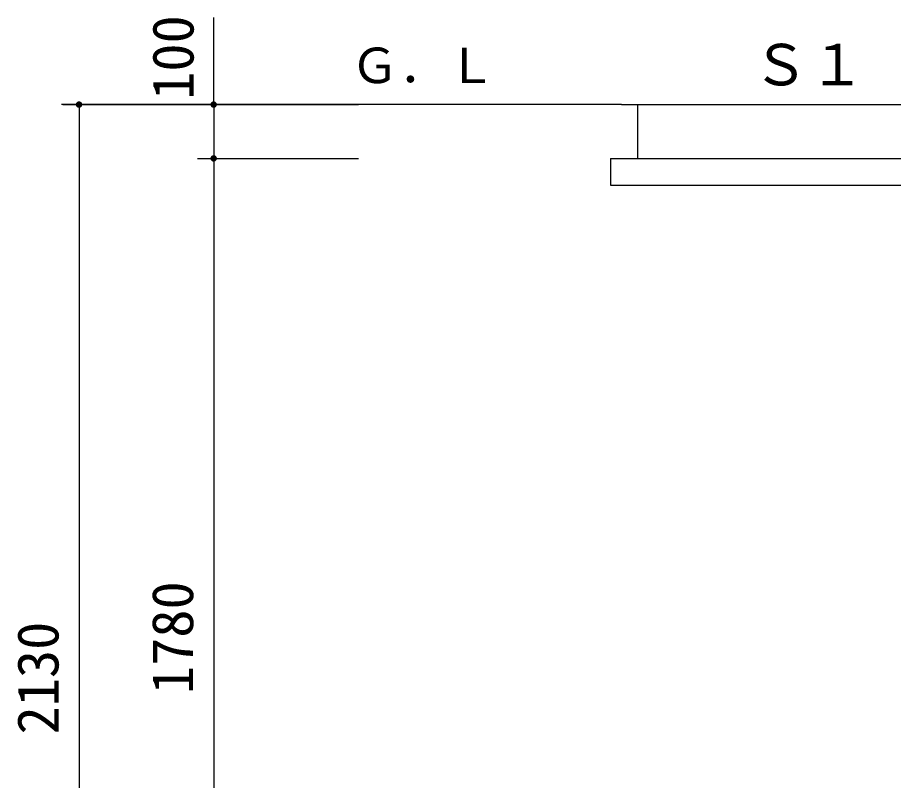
# Model space of a CAD drawing. Units: millimetres, scale not verified. Extents: x -8910 to 8910, y -6308 to 6308.
# Drawn here: x -646 to 981, y 1579 to 2996 of the extents above; entities that cross this region are included whole.
import ezdxf
from ezdxf.enums import TextEntityAlignment as Align

# ---------------------------------------------------------------- set-up
doc = ezdxf.new("R2010")
doc.units = ezdxf.units.MM
doc.header["$LTSCALE"] = 30
for name, color, linetype, lineweight in [('0-0_製作', 5, 'Continuous', 25), ('0-1_躯体', 4, 'Continuous', 25), ('0-2_機器', 2, 'Continuous', 25), ('0-5_空気管', 3, 'Continuous', 25)]:
    doc.layers.add(name, color=color, linetype=linetype, lineweight=lineweight)
doc.styles.add('ＭＳ ゴシック', font='')
doc.styles.get('ＭＳ ゴシック').set_extended_font_data('MS Gothic')

msp = doc.modelspace()

# ---------------------------------------------------------------- linework, layer by layer
at = {"layer": '0-0_製作', "color": 2}
for p, q in [((-281.81, 2834.35), (-281.81, 2996.02)), ((-561.81, 2834.35), (-281.81, 2834.35)), ((-311.81, 2834.35), (-12.56, 2834.35)), ((-311.81, 2734.35), (-12.56, 2734.35))]:
    msp.add_line(p, q, dxfattribs=at)
at = {"layer": '0-0_製作'}
for points in [[(-531.81, 2834.35), (-537.81, 2834.35), (-537.8, 2834.72)], [(-531.81, 2834.35), (-537.76, 2833.59), (-537.81, 2834.35)], [(-531.81, 2834.35), (-537.8, 2834.72), (-537.7, 2835.47)], [(-531.81, 2834.35), (-537.62, 2832.85), (-537.76, 2833.59)], [(-531.81, 2834.35), (-537.7, 2835.47), (-537.52, 2836.2)], [(-531.81, 2828.35), (-537.62, 2832.85), (-531.81, 2834.35)], [(-531.81, 2828.35), (-537.39, 2832.14), (-537.62, 2832.85)], [(-531.81, 2834.35), (-537.52, 2836.2), (-537.24, 2836.9)], [(-531.81, 2828.35), (-537.07, 2831.46), (-537.39, 2832.14)], [(-531.81, 2834.35), (-537.24, 2836.9), (-536.88, 2837.56)], [(-531.81, 2828.35), (-536.66, 2830.82), (-537.07, 2831.46)], [(-531.81, 2834.35), (-536.88, 2837.56), (-536.43, 2838.17)], [(-531.81, 2828.35), (-536.18, 2830.24), (-536.66, 2830.82)], [(-531.81, 2834.35), (-536.43, 2838.17), (-535.92, 2838.72)], [(-531.81, 2834.35), (-535.92, 2838.72), (-535.34, 2839.2)], [(-531.81, 2834.35), (-535.34, 2839.2), (-534.7, 2839.6)], [(-531.81, 2834.35), (-534.7, 2839.6), (-534.02, 2839.93)], [(-531.81, 2840.35), (-534.02, 2839.93), (-533.3, 2840.16)], [(-531.81, 2834.35), (-534.02, 2839.93), (-531.81, 2840.35)], [(-531.81, 2840.35), (-533.3, 2840.16), (-532.56, 2840.3)], [(-531.43, 2840.33), (-531.81, 2834.35), (-531.81, 2840.35)], [(-530.69, 2840.24), (-531.81, 2834.35), (-531.43, 2840.33)], [(-529.96, 2840.05), (-531.81, 2834.35), (-530.69, 2840.24)], [(-529.26, 2839.78), (-531.81, 2834.35), (-529.96, 2840.05)], [(-528.6, 2839.41), (-531.81, 2834.35), (-529.26, 2839.78)], [(-527.99, 2838.97), (-531.81, 2834.35), (-528.6, 2839.41)], [(-527.44, 2838.45), (-531.81, 2834.35), (-527.99, 2838.97)], [(-526.96, 2837.87), (-531.81, 2834.35), (-527.44, 2838.45)], [(-526.55, 2837.24), (-531.81, 2834.35), (-526.96, 2837.87)], [(-526.23, 2836.56), (-531.81, 2834.35), (-526.55, 2837.24)], [(-526, 2835.84), (-531.81, 2834.35), (-526.23, 2836.56)], [(-525.86, 2835.1), (-531.81, 2834.35), (-526, 2835.84)], [(-525.86, 2835.1), (-525.81, 2834.35), (-531.81, 2834.35)], [(-525.81, 2834.35), (-531.81, 2828.35), (-531.81, 2834.35)], [(-525.82, 2833.97), (-531.81, 2828.35), (-525.81, 2834.35)], [(-525.92, 2833.22), (-531.81, 2828.35), (-525.82, 2833.97)], [(-526.1, 2832.49), (-531.81, 2828.35), (-525.92, 2833.22)], [(-526.38, 2831.79), (-531.81, 2828.35), (-526.1, 2832.49)], [(-526.74, 2831.13), (-531.81, 2828.35), (-526.38, 2831.79)], [(-527.19, 2830.52), (-531.81, 2828.35), (-526.74, 2831.13)], [(-527.7, 2829.97), (-531.81, 2828.35), (-527.19, 2830.52)], [(-281.81, 2834.35), (-287.81, 2834.35), (-287.8, 2834.72)], [(-281.81, 2834.35), (-287.76, 2833.59), (-287.81, 2834.35)], [(-281.81, 2834.35), (-287.8, 2834.72), (-287.7, 2835.47)], [(-281.81, 2828.35), (-287.76, 2833.59), (-281.81, 2834.35)], [(-281.81, 2828.35), (-287.62, 2832.85), (-287.76, 2833.59)], [(-281.81, 2834.35), (-287.7, 2835.47), (-287.52, 2836.2)], [(-281.81, 2828.35), (-287.39, 2832.14), (-287.62, 2832.85)], [(-281.81, 2834.35), (-287.52, 2836.2), (-287.24, 2836.9)], [(-281.81, 2828.35), (-287.07, 2831.46), (-287.39, 2832.14)], [(-281.81, 2834.35), (-287.24, 2836.9), (-286.88, 2837.56)], [(-281.81, 2828.35), (-286.66, 2830.82), (-287.07, 2831.46)], [(-281.81, 2834.35), (-286.88, 2837.56), (-286.43, 2838.17)], [(-281.81, 2828.35), (-286.18, 2830.24), (-286.66, 2830.82)], [(-281.81, 2834.35), (-286.43, 2838.17), (-285.92, 2838.72)], [(-281.81, 2834.35), (-285.92, 2838.72), (-285.34, 2839.2)], [(-281.81, 2834.35), (-285.34, 2839.2), (-284.7, 2839.6)], [(-281.81, 2834.35), (-284.7, 2839.6), (-284.02, 2839.93)], [(-281.81, 2834.35), (-284.02, 2839.93), (-283.3, 2840.16)], [(-281.81, 2840.35), (-283.3, 2840.16), (-282.56, 2840.3)], [(-281.81, 2834.35), (-283.3, 2840.16), (-281.81, 2840.35)], [(-281.43, 2840.33), (-281.81, 2834.35), (-281.81, 2840.35)], [(-280.69, 2840.24), (-281.81, 2834.35), (-281.43, 2840.33)], [(-279.96, 2840.05), (-281.81, 2834.35), (-280.69, 2840.24)], [(-279.26, 2839.78), (-281.81, 2834.35), (-279.96, 2840.05)], [(-278.6, 2839.41), (-281.81, 2834.35), (-279.26, 2839.78)], [(-277.99, 2838.97), (-281.81, 2834.35), (-278.6, 2839.41)], [(-277.44, 2838.45), (-281.81, 2834.35), (-277.99, 2838.97)], [(-276.96, 2837.87), (-281.81, 2834.35), (-277.44, 2838.45)], [(-276.55, 2837.24), (-281.81, 2834.35), (-276.96, 2837.87)], [(-276.23, 2836.56), (-281.81, 2834.35), (-276.55, 2837.24)], [(-276, 2835.84), (-281.81, 2834.35), (-276.23, 2836.56)], [(-275.86, 2835.1), (-281.81, 2834.35), (-276, 2835.84)], [(-275.81, 2834.35), (-281.81, 2834.35), (-275.86, 2835.1)], [(-275.81, 2834.35), (-281.81, 2828.35), (-281.81, 2834.35)], [(-275.82, 2833.97), (-281.81, 2828.35), (-275.81, 2834.35)], [(-275.92, 2833.22), (-281.81, 2828.35), (-275.82, 2833.97)], [(-276.1, 2832.49), (-281.81, 2828.35), (-275.92, 2833.22)], [(-276.38, 2831.79), (-281.81, 2828.35), (-276.1, 2832.49)], [(-276.74, 2831.13), (-281.81, 2828.35), (-276.38, 2831.79)], [(-277.19, 2830.52), (-281.81, 2828.35), (-276.74, 2831.13)], [(-277.7, 2829.97), (-281.81, 2828.35), (-277.19, 2830.52)], [(-531.81, 2828.35), (-535.63, 2829.72), (-536.18, 2830.24)], [(-531.81, 2828.35), (-535.03, 2829.28), (-535.63, 2829.72)], [(-531.81, 2828.35), (-534.37, 2828.92), (-535.03, 2829.28)], [(-531.81, 2828.35), (-533.66, 2828.64), (-534.37, 2828.92)], [(-531.81, 2828.35), (-532.93, 2828.45), (-533.66, 2828.64)], [(-531.81, 2828.35), (-532.19, 2828.36), (-532.93, 2828.45)], [(-528.28, 2829.49), (-531.81, 2828.35), (-527.7, 2829.97)], [(-528.92, 2829.09), (-531.81, 2828.35), (-528.28, 2829.49)], [(-529.6, 2828.77), (-531.81, 2828.35), (-528.92, 2829.09)], [(-530.32, 2828.54), (-531.81, 2828.35), (-529.6, 2828.77)], [(-530.32, 2828.54), (-531.06, 2828.39), (-531.81, 2828.35)], [(-281.81, 2828.35), (-285.63, 2829.72), (-286.18, 2830.24)], [(-281.81, 2828.35), (-285.03, 2829.28), (-285.63, 2829.72)], [(-281.81, 2828.35), (-284.37, 2828.92), (-285.03, 2829.28)], [(-281.81, 2828.35), (-283.66, 2828.64), (-284.37, 2828.92)], [(-281.81, 2828.35), (-282.93, 2828.45), (-283.66, 2828.64)], [(-281.81, 2828.35), (-282.19, 2828.36), (-282.93, 2828.45)], [(-278.28, 2829.49), (-281.81, 2828.35), (-277.7, 2829.97)], [(-278.92, 2829.09), (-281.81, 2828.35), (-278.28, 2829.49)], [(-279.6, 2828.77), (-281.81, 2828.35), (-278.92, 2829.09)], [(-280.32, 2828.54), (-281.81, 2828.35), (-279.6, 2828.77)], [(-281.06, 2828.39), (-281.81, 2828.35), (-280.32, 2828.54)], [(-281.81, 2734.35), (-287.81, 2734.35), (-287.8, 2734.72)], [(-281.81, 2734.35), (-287.76, 2733.59), (-287.81, 2734.35)], [(-281.81, 2734.35), (-287.8, 2734.72), (-287.7, 2735.47)], [(-281.81, 2728.35), (-287.76, 2733.59), (-281.81, 2734.35)], [(-281.81, 2728.35), (-287.62, 2732.85), (-287.76, 2733.59)], [(-281.81, 2734.35), (-287.7, 2735.47), (-287.52, 2736.2)], [(-281.81, 2728.35), (-287.39, 2732.14), (-287.62, 2732.85)], [(-281.81, 2734.35), (-287.52, 2736.2), (-287.24, 2736.9)], [(-281.81, 2734.35), (-287.24, 2736.9), (-286.88, 2737.56)], [(-281.81, 2734.35), (-286.88, 2737.56), (-286.43, 2738.17)], [(-281.81, 2734.35), (-286.43, 2738.17), (-285.92, 2738.72)], [(-281.81, 2734.35), (-285.92, 2738.72), (-285.34, 2739.2)], [(-281.81, 2734.35), (-285.34, 2739.2), (-284.7, 2739.6)], [(-281.81, 2734.35), (-284.7, 2739.6), (-284.02, 2739.92)], [(-281.81, 2734.35), (-284.02, 2739.92), (-283.3, 2740.16)], [(-281.81, 2740.35), (-283.3, 2740.16), (-282.56, 2740.3)], [(-281.81, 2734.35), (-283.3, 2740.16), (-281.81, 2740.35)], [(-281.43, 2740.33), (-281.81, 2734.35), (-281.81, 2740.35)], [(-280.69, 2740.24), (-281.81, 2734.35), (-281.43, 2740.33)], [(-279.96, 2740.05), (-281.81, 2734.35), (-280.69, 2740.24)], [(-279.26, 2739.78), (-281.81, 2734.35), (-279.96, 2740.05)], [(-278.6, 2739.41), (-281.81, 2734.35), (-279.26, 2739.78)], [(-277.99, 2738.97), (-281.81, 2734.35), (-278.6, 2739.41)], [(-277.44, 2738.45), (-281.81, 2734.35), (-277.99, 2738.97)], [(-276.96, 2737.87), (-281.81, 2734.35), (-277.44, 2738.45)], [(-276.55, 2737.24), (-281.81, 2734.35), (-276.96, 2737.87)], [(-276.23, 2736.55), (-281.81, 2734.35), (-276.55, 2737.24)], [(-276, 2735.84), (-281.81, 2734.35), (-276.23, 2736.55)], [(-275.86, 2735.1), (-281.81, 2734.35), (-276, 2735.84)], [(-275.81, 2734.35), (-281.81, 2734.35), (-275.86, 2735.1)], [(-275.81, 2734.35), (-281.81, 2728.35), (-281.81, 2734.35)], [(-275.82, 2733.97), (-281.81, 2728.35), (-275.81, 2734.35)], [(-275.92, 2733.22), (-281.81, 2728.35), (-275.82, 2733.97)], [(-276.1, 2732.49), (-281.81, 2728.35), (-275.92, 2733.22)], [(-281.81, 2728.35), (-287.07, 2731.46), (-287.39, 2732.14)], [(-281.81, 2728.35), (-286.66, 2730.82), (-287.07, 2731.46)], [(-281.81, 2728.35), (-286.18, 2730.24), (-286.66, 2730.82)], [(-281.81, 2728.35), (-285.63, 2729.72), (-286.18, 2730.24)], [(-281.81, 2728.35), (-285.03, 2729.28), (-285.63, 2729.72)], [(-281.81, 2728.35), (-284.37, 2728.92), (-285.03, 2729.28)], [(-281.81, 2728.35), (-283.66, 2728.64), (-284.37, 2728.92)], [(-281.81, 2728.35), (-282.93, 2728.45), (-283.66, 2728.64)], [(-281.81, 2728.35), (-282.19, 2728.36), (-282.93, 2728.45)], [(-276.38, 2731.79), (-281.81, 2728.35), (-276.1, 2732.49)], [(-276.74, 2731.13), (-281.81, 2728.35), (-276.38, 2731.79)], [(-277.19, 2730.52), (-281.81, 2728.35), (-276.74, 2731.13)], [(-277.7, 2729.97), (-281.81, 2728.35), (-277.19, 2730.52)], [(-278.28, 2729.49), (-281.81, 2728.35), (-277.7, 2729.97)], [(-278.92, 2729.09), (-281.81, 2728.35), (-278.28, 2729.49)], [(-279.6, 2728.77), (-281.81, 2728.35), (-278.92, 2729.09)], [(-280.32, 2728.53), (-281.81, 2728.35), (-279.6, 2728.77)], [(-281.06, 2728.39), (-281.81, 2728.35), (-280.32, 2728.53)]]:
    msp.add_solid(points, dxfattribs=at)
at = {"layer": '0-1_躯体', "color": 2}
msp.add_line((475.32, 2834.35), (-564.68, 2834.35), dxfattribs=at)
at = {"layer": '0-2_機器'}
for p, q in [((475.32, 2834.35), (1575.32, 2834.35)), ((505.32, 2834.35), (505.32, 2734.35)), ((455.32, 2734.35), (455.32, 2684.35)), ((455.32, 2734.35), (1575.32, 2734.35)), ((455.32, 2684.35), (1575.32, 2684.35))]:
    msp.add_line(p, q, dxfattribs=at)
at = {"layer": '0-5_空気管', "color": 2}
for p, q in [((-531.81, 2834.35), (-531.81, 704.35)), ((-281.81, 2834.35), (-281.81, 2734.35)), ((-281.81, 2734.35), (-281.81, 954.35))]:
    msp.add_line(p, q, dxfattribs=at)

# ---------------------------------------------------------------- texts
at = {"layer": '0-0_製作', "color": 4, "style": 'ＭＳ ゴシック'}
msp.add_text('Ｓ１', height=76.98, dxfattribs=at).set_placement((718.25, 2846.96), align=Align.BOTTOM_LEFT)
msp.add_text('2130', height=76.98, rotation=90, dxfattribs=at).set_placement((-546.81, 1664.35), align=Align.BOTTOM_LEFT)
at = {"layer": '0-1_躯体', "style": 'ＭＳ ゴシック'}
msp.add_text('Ｇ．Ｌ', height=65.98, dxfattribs=at).set_placement((-27.9, 2854.36), align=Align.BOTTOM_LEFT)
at = {"layer": '0-5_空気管', "color": 4, "style": 'ＭＳ ゴシック'}
for s, p in [('100', (-296, 2843.13)), ('1780', (-296.81, 1739.35))]:
    msp.add_text(s, height=76.98, rotation=90, dxfattribs=at).set_placement(p, align=Align.BOTTOM_LEFT)

doc.saveas('drawing.dxf')
